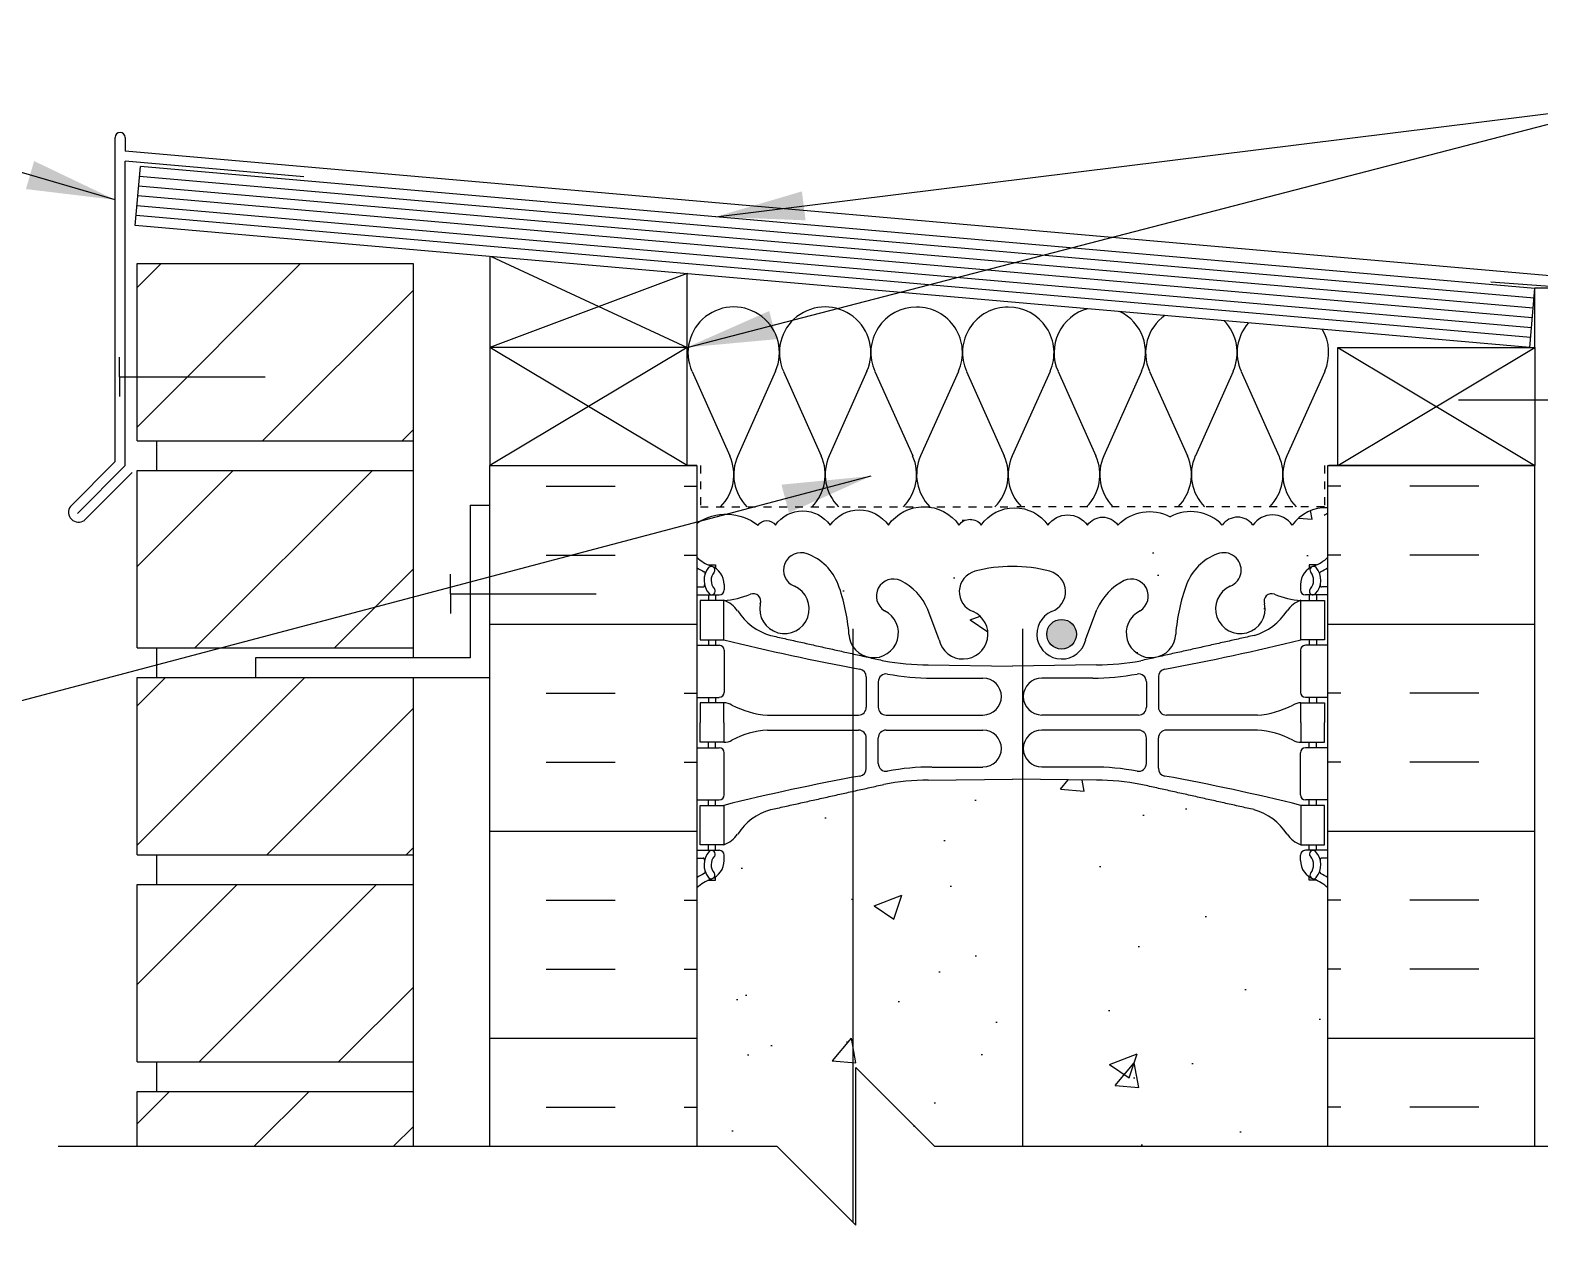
# Model space of a CAD drawing. Header units: inches. Extents: x 75 to 195, y 119 to 202.
# Drawn here: x 156.09 to 175.24, y 186.64 to 202.04 of the extents above; entities that cross this region are included whole.
import ezdxf

# ---------------------------------------------------------------- set-up
doc = ezdxf.new("R2010")
doc.units = ezdxf.units.IN
doc.header["$LTSCALE"] = 0.5
doc.header["$MEASUREMENT"] = 0
doc.linetypes.add('DASHED2', pattern=[0.375, 0.25, -0.125])
for name, color, linetype in [('HATCH', 12, 'Continuous'), ('line25', 2, 'Continuous'), ('LINE3', 3, 'Continuous'), ('LINE50', 5, 'Continuous'), ('LINE9', 9, 'Continuous'), ('TEXT', 4, 'Continuous'), ('Web_Edge', 9, 'Continuous')]:
    doc.layers.add(name, color=color, linetype=linetype)
doc.styles.add('DIM', font='romans.shx', dxfattribs={"width": 0.7})
doc.dimstyles.new('ext_12', dxfattribs={"dimscale": 12, "dimtxt": 0.09375, "dimasz": 0.09375, "dimexe": 0.09375, "dimexo": 0.0625, "dimgap": 0.0625, "dimtad": 1, "dimdec": 1, "dimzin": 3, "dimdsep": 46, "dimlunit": 4, "dimtxsty": 'DIM', "dimcen": 0.09, "dimdle": 0.09375, "dimclrt": 4, "dimadec": 0, "dimazin": 0, "dimtfac": 1, "dimtdec": 1, "dimtmove": 2, "dimatfit": 3, "dimfxl": 1, "dimfrac": 2, "dimtolj": 1, "dimtzin": 0, "dimarcsym": 0})
pattern_1 = [(50, (0, 0), (3.5863, -0.31376), [0.375, -4.125]), (355, (0, 0), (-0.693757, 3.76096), [0.3, -3.3]), (100.4514, (0.299, -0.026), (2.892544, 3.4472), [0.3187, -3.50571]), (46.1842, (0, 1), (5.33621, -0.8276), [0.5625, -6.1875]), (96.6356, (0.4447, 0.931), (4.67331, 4.87059), [0.47805, -5.25857]), (351.1842, (0, 1), (4.67331, 4.87059), [0.45, -4.95]), (21, (0.5, 0.75), (2.984535, -2.013094), [0.375, -4.125]), (326, (0.5, 0.75), (1.216577, 3.62575), [0.3, -3.3]), (71.4514, (0.7487, 0.5822), (4.20111, 1.612656), [0.3187, -3.50571]), (37.5, (0, 0), (0.060799, 1.664469), [0, -3.26, 0, -3.35, 0, -3.3125]), (7.5, (0, 0), (1.315348, 1.972059), [0, -1.91, 0, -3.185, 0, -1.2625]), (327.5, (-1.115, 0), (2.669112, -0.1127744), [0, -1.25, 0, -3.9, 0, -5.175]), (317.5, (-1.615, 0), (2.91593, 0.500525), [0, -1.625, 0, -2.59, 0, -3.675])]

msp = doc.modelspace()

# ---------------------------------------------------------------- hatches: boundary and pattern name
at = {"layer": 'HATCH'}
h = msp.add_hatch(dxfattribs=at)
h.set_pattern_fill('ANSI31', color=256, scale=10, style=0)
h.set_pattern_definition([(45, (159.7533, 197.545), (-0.883883, 0.883883), [])])
h.paths.add_polyline_path([(160.95, 199.083), (157.45, 199.083), (157.45, 196.833), (160.95, 196.833)])
h.paths.add_polyline_path([(160.95, 191.208), (157.45, 191.208), (157.45, 188.958), (160.95, 188.958)])
h.paths.add_polyline_path([(160.95, 188.583), (157.45, 188.583), (157.45, 187.888), (160.95, 187.888)])
h.paths.add_polyline_path([(160.95, 193.833), (158.95, 193.833), (157.45, 193.833), (157.45, 191.583), (160.95, 191.583)])
h.paths.add_polyline_path([(160.95, 196.458), (157.45, 196.458), (157.45, 194.208), (160.95, 194.208)])
h.paths.add_polyline_path([(160.954, 177.451), (157.45, 177.451), (157.45, 175.201), (160.955, 175.201)])
h.paths.add_polyline_path([(160.953, 180.076), (157.45, 180.076), (157.45, 177.826), (160.954, 177.826)])
h.paths.add_polyline_path([(160.952, 182.701), (157.45, 182.701), (157.45, 180.451), (160.953, 180.451)])
h.paths.add_polyline_path([(160.951, 185.388), (157.45, 185.388), (157.45, 183.076), (160.952, 183.076)])
h.paths.add_polyline_path([(160.953, 166.951), (157.45, 166.951), (157.45, 164.701), (160.953, 164.701)])
h.paths.add_polyline_path([(160.954, 169.576), (157.45, 169.576), (157.45, 167.326), (160.953, 167.326)])
h.paths.add_polyline_path([(160.954, 172.201), (157.45, 172.201), (157.45, 169.951), (160.954, 169.951)])
h.paths.add_polyline_path([(160.955, 174.826), (157.45, 174.826), (157.45, 172.576), (160.954, 172.576)])
h.paths.add_polyline_path([(160.953, 164.326), (157.45, 164.326), (157.45, 162.076), (160.953, 162.076)])
h.paths.add_polyline_path([(160.952, 161.701), (157.45, 161.701), (157.45, 159.451), (160.952, 159.451)])
h.paths.add_polyline_path([(160.951, 151.201), (157.45, 151.201), (157.45, 149.329), (160.95, 149.329)])
h.paths.add_polyline_path([(160.951, 153.826), (157.45, 153.826), (157.45, 151.576), (160.951, 151.576)])
h.paths.add_polyline_path([(160.952, 156.451), (157.45, 156.451), (157.45, 154.201), (160.951, 154.201)])
h.paths.add_polyline_path([(160.952, 159.076), (158.912, 159.076), (157.45, 159.076), (157.45, 156.826), (160.952, 156.826)])
h = msp.add_hatch(dxfattribs=at)
h.set_pattern_fill('INSUL', color=256, scale=7, style=0)
h.set_pattern_definition([(0, (-2761.6138, -217.6176), (0, 2.625), []), (0, (-2761.6138, -216.7426), (0, 2.625), [0.875, -0.875]), (0, (-2761.6138, -215.8676), (0, 2.625), [0.875, -0.875])])
h.paths.add_polyline_path([(164.548, 196.52), (161.923, 196.52), (161.923, 187.895), (164.548, 187.895)])
h = msp.add_hatch(dxfattribs=at)
h.set_pattern_fill('INSUL', color=256, scale=7, style=0)
h.set_pattern_definition([(180, (3098.7094, -217.6176), (0, 2.625), []), (180, (3098.7094, -216.7426), (0, 2.625), [0.875, -0.875]), (180, (3098.7094, -215.8676), (0, 2.625), [0.875, -0.875])])
h.paths.add_polyline_path([(175.173, 196.52), (172.548, 196.52), (172.548, 187.895), (175.173, 187.895)])
h = msp.add_hatch(dxfattribs=at)
h.set_pattern_fill('AR-CONC', color=256, scale=0.5)
h.set_pattern_definition(pattern_1)
edge = h.paths.add_edge_path()
edge.add_arc((172.202, 151.8), 0.5, 46.2109, 66.4218)
edge.add_line((172.402, 152.258), (172.312, 152.258))
edge.add_line((172.312, 152.258), (172.312, 152.3))
edge.add_arc((172.452, 152.507), 0.25, 180, 235.9442, ccw=False)
edge.add_line((172.202, 152.507), (172.202, 152.575))
edge.add_arc((172.264, 152.575), 0.0625, 90, 180, ccw=False)
edge.add_line((172.264, 152.637), (172.312, 152.637))
edge.add_line((172.312, 152.637), (172.312, 152.707))
edge.add_line((172.312, 152.707), (172.207, 152.707))
edge.add_arc((172.329, 153.05), 0.364, 212.0424, 250.3387, ccw=False)
edge.add_arc((171.406, 152.439), 0.743, 34.228, 73.8107)
edge.add_spline(control_points=[(171.613, 153.153), (170.176, 153.473)], knot_values=[0, 0, 1, 1], degree=1, periodic=0)
edge.add_arc((169.62, 150.541), 2.984, 79.2546, 90.0995)
edge.add_line((169.614, 153.525), (168.548, 153.541))
edge.add_line((168.548, 153.541), (167.481, 153.525))
edge.add_arc((167.476, 150.541), 2.984, 89.9005, 100.7454)
edge.add_spline(control_points=[(166.92, 153.473), (165.482, 153.153)], knot_values=[0, 0, 1, 1], degree=1, periodic=0)
edge.add_arc((165.69, 152.439), 0.743, 106.1893, 145.772)
edge.add_arc((164.766, 153.05), 0.364, 289.6613, 327.9576, ccw=False)
edge.add_line((164.889, 152.707), (164.784, 152.707))
edge.add_line((164.784, 152.707), (164.784, 152.637))
edge.add_line((164.784, 152.637), (164.831, 152.637))
edge.add_arc((164.831, 152.575), 0.0625, 0, 90, ccw=False)
edge.add_line((164.894, 152.575), (164.894, 152.507))
edge.add_arc((164.644, 152.507), 0.25, 304.0558, 360, ccw=False)
edge.add_line((164.784, 152.3), (164.784, 152.258))
edge.add_line((164.784, 152.258), (164.694, 152.258))
edge.add_arc((164.894, 151.8), 0.5, 113.5782, 133.7891)
edge.add_line((164.548, 152.161), (164.548, 149.329))
edge.add_line((164.548, 149.329), (165.562, 149.329))
edge.add_line((165.562, 149.329), (166.562, 150.329))
edge.add_line((166.562, 150.329), (166.562, 149.329))
edge.add_line((166.562, 149.329), (166.562, 148.329))
edge.add_line((166.562, 148.329), (167.562, 149.329))
edge.add_line((167.562, 149.329), (172.548, 149.329))
edge.add_line((172.548, 149.329), (172.548, 152.161))
h.paths.add_polyline_path([(172.548, 158.388), (172.548, 158.834), (171.918, 158.834), (171.918, 158.946), (172.038, 159.146), (172.038, 160.615, 0.268138), (171.877, 160.763), (165.219, 160.763, 0.268156), (165.058, 160.615), (165.058, 159.146), (165.178, 158.946), (165.178, 158.834), (164.548, 158.834), (164.548, 158.388), (164.548, 156.353, 0.088416), (164.694, 156.256), (164.784, 156.256), (164.784, 156.214, -0.249069), (164.894, 156.007), (164.894, 155.94, -0.414214), (164.831, 155.877), (164.784, 155.877), (164.784, 155.807), (164.889, 155.807, 0.085348), (165.218, 155.883, -0.669601), (165.351, 155.762, 2.087231), (165.785, 155.987, -1), (165.948, 156.396, -0.21345), (166.34, 156.007, -0.069923), (166.477, 155.363, 1.702394), (166.927, 155.675, -0.940793), (167.13, 156.059, -0.173075), (167.476, 155.692), (167.619, 155.305, 1.612474), (168.051, 155.665, -0.734872), (168.074, 156.176, -0.068475), (168.548, 156.238, -0.068475), (169.022, 156.176, -0.734872), (169.045, 155.665, 1.612474), (169.477, 155.305), (169.619, 155.692, -0.173075), (169.965, 156.059, -0.940793), (170.169, 155.675, 1.702394), (170.618, 155.363, -0.069923), (170.755, 156.007, -0.21345), (171.148, 156.396, -1), (171.311, 155.987, 2.087231), (171.745, 155.762, -0.669601), (171.877, 155.883, 0.085348), (172.207, 155.807), (172.312, 155.807), (172.312, 155.877), (172.264, 155.877, -0.414214), (172.202, 155.94), (172.202, 156.007, -0.249069), (172.312, 156.214), (172.312, 156.256), (172.402, 156.256, 0.088416), (172.548, 156.353)])
h.paths.add_polyline_path([(168.472, 162.167, 0.225652), (168.097, 162.542), (165.433, 162.542, 0.225652), (165.058, 162.167), (165.058, 161.326, 0.225652), (165.433, 160.951), (168.097, 160.951, 0.225652), (168.472, 161.326)])
h.paths.add_polyline_path([(168.472, 163.107), (168.472, 163.948, 0.225652), (168.097, 164.323), (165.433, 164.323, 0.225652), (165.058, 163.948), (165.058, 163.107, 0.225652), (165.433, 162.732), (168.097, 162.732, 0.225652)])
h.paths.add_polyline_path([(172.038, 163.948, 0.225652), (171.663, 164.323), (168.999, 164.323, 0.225652), (168.624, 163.948), (168.624, 163.107, 0.225652), (168.999, 162.732), (171.663, 162.732, 0.225652), (172.038, 163.107)])
h.paths.add_polyline_path([(172.038, 162.167, 0.225652), (171.663, 162.542), (168.999, 162.542, 0.225652), (168.624, 162.167), (168.624, 161.326, 0.225652), (168.999, 160.951), (171.663, 160.951, 0.225652), (172.038, 161.326)])
h.paths.add_polyline_path([(172.038, 167.105), (172.138, 167.105), (172.138, 167.135, -0.414214), (172.188, 167.185), (172.314, 167.185), (172.363, 167.335, -0.6), (172.463, 167.335), (172.548, 167.075), (172.548, 167.638), (169.048, 167.638), (169.048, 167.671, 0.086928), (169.017, 167.64, 0.520567), (168.879, 167.64, 0.520567), (168.741, 167.64, 0.520567), (168.342, 167.64, 0.520567), (168.182, 167.64, 0.520567), (167.961, 167.64, 0.520567), (167.68, 167.64, 0.520567), (167.494, 167.64, 0.520567), (167.267, 167.64, 0.507124), (167.048, 167.64, 0.507124), (166.829, 167.64, 0.520567), (166.602, 167.64, 0.520567), (166.415, 167.64, 0.520567), (166.135, 167.64, 0.520567), (165.913, 167.64, 0.520567), (165.753, 167.64, 0.520567), (165.355, 167.64, 0.520567), (165.217, 167.64, 0.520567), (165.079, 167.64, 0.520567), (164.872, 167.64, 0.520567), (164.668, 167.64, 0.498871), (164.548, 167.654), (164.548, 167.075), (164.633, 167.335, -0.6), (164.733, 167.335), (164.782, 167.185), (164.908, 167.185, -0.414214), (164.958, 167.135), (164.958, 167.105), (165.058, 167.105), (165.058, 165.504, -0.380397), (165.351, 165.209, 2.087231), (165.785, 165.433, -1), (165.948, 165.842, -0.21345), (166.34, 165.453, -0.069923), (166.477, 164.809, 1.702394), (166.927, 165.122, -0.940793), (167.13, 165.505, -0.173075), (167.476, 165.138), (167.619, 164.751, 1.612474), (168.051, 165.111, -0.734872), (168.074, 165.622, -0.068475), (168.548, 165.684, -0.068475), (169.022, 165.622, -0.734872), (169.045, 165.111, 1.612474), (169.477, 164.751), (169.619, 165.138, -0.173075), (169.965, 165.505, -0.940793), (170.169, 165.122, 1.702394), (170.618, 164.809, -0.069923), (170.755, 165.453, -0.21345), (171.148, 165.842, -1), (171.311, 165.433, 2.087231), (171.745, 165.209, -0.380392), (172.038, 165.504)])
h.paths.add_polyline_path([(169.048, 175.888), (165.117, 175.888, 0.366745), (164.874, 175.677), (164.874, 174.693), (164.913, 174.693), (164.913, 173.493), (164.548, 173.493), (164.548, 172.743), (164.913, 172.743), (164.913, 171.543), (164.548, 171.543), (164.548, 170.793), (164.913, 170.793), (164.913, 169.593), (164.548, 169.593), (164.548, 168.843), (164.913, 168.843), (164.913, 167.763), (164.548, 167.763), (164.548, 167.654, -0.498871), (164.668, 167.64, -0.520567), (164.872, 167.64, -0.520567), (165.079, 167.64, -0.520567), (165.217, 167.64, -0.520567), (165.355, 167.64, -0.520567), (165.753, 167.64, -0.520567), (165.913, 167.64, -0.520567), (166.135, 167.64, -0.520567), (166.415, 167.64, -0.520567), (166.602, 167.64, -0.520567), (166.829, 167.64, -0.507124), (167.048, 167.64, -0.507124), (167.267, 167.64, -0.520567), (167.494, 167.64, -0.520567), (167.68, 167.64, -0.520567), (167.961, 167.64, -0.520567), (168.182, 167.64, -0.520567), (168.342, 167.64, -0.520567), (168.741, 167.64, -0.520567), (168.879, 167.64, -0.520567), (169.017, 167.64, -0.086928), (169.048, 167.671), (169.048, 167.888)])
h.paths.add_polyline_path([(171.148, 195.4, -1), (171.311, 194.991, 2.087231), (171.745, 194.767, -0.638777), (171.87, 194.89, 0.087457), (172.207, 194.811), (172.312, 194.811), (172.312, 194.881), (172.264, 194.881, -0.414214), (172.202, 194.944), (172.202, 195.011, -0.249069), (172.312, 195.218), (172.312, 195.26), (172.402, 195.26, 0.088416), (172.548, 195.357), (172.548, 195.985, 0.259173), (172.096, 195.766, 0.520567), (171.597, 195.766, 0.520567), (171.21, 195.766, 0.336749), (170.548, 195.871, 0.336749), (169.886, 195.766, 0.520567), (169.499, 195.766, 0.520567), (168.999, 195.766, 0.520567), (168.153, 195.766, 0.520567), (167.871, 195.766, 0.520567), (166.976, 195.766, 0.520567), (166.236, 195.766, 0.520567), (165.543, 195.766, 0.520567), (165.323, 195.766, 0.321585), (164.548, 195.791), (164.548, 195.357, 0.088416), (164.694, 195.26), (164.784, 195.26), (164.784, 195.218, -0.249069), (164.894, 195.011), (164.894, 194.944, -0.414214), (164.831, 194.881), (164.784, 194.881), (164.784, 194.811), (164.889, 194.811, 0.087457), (165.226, 194.89, -0.638777), (165.351, 194.767, 2.087231), (165.785, 194.991, -1), (165.948, 195.4, -0.21345), (166.34, 195.011, -0.068226), (166.476, 194.383, 1.753171), (166.927, 194.679, -0.940793), (167.13, 195.063, -0.173075), (167.476, 194.696), (167.619, 194.309, 1.612474), (168.051, 194.669, -0.734872), (168.074, 195.18, -0.068475), (168.548, 195.242, -0.068475), (169.022, 195.18, -0.734872), (169.045, 194.669, 1.612474), (169.477, 194.309), (169.619, 194.696, -0.173075), (169.965, 195.063, -0.940793), (170.169, 194.679, 1.753171), (170.62, 194.383, -0.068226), (170.755, 195.011, -0.21345)])
h = msp.add_hatch(dxfattribs=at)
h.set_pattern_fill('AR-CONC', color=256, scale=0.5)
h.set_pattern_definition(pattern_1)
edge = h.paths.add_edge_path()
edge.add_arc((172.202, 190.804), 0.5, 46.2109, 66.4218)
edge.add_line((172.402, 191.262), (172.312, 191.262))
edge.add_line((172.312, 191.262), (172.312, 191.304))
edge.add_arc((172.452, 191.511), 0.25, 180, 235.9442, ccw=False)
edge.add_line((172.202, 191.511), (172.202, 191.579))
edge.add_arc((172.264, 191.579), 0.0625, 90, 180, ccw=False)
edge.add_line((172.264, 191.641), (172.312, 191.641))
edge.add_line((172.312, 191.641), (172.312, 191.711))
edge.add_line((172.312, 191.711), (172.207, 191.711))
edge.add_arc((172.329, 192.054), 0.364, 214.9775, 250.3387, ccw=False)
edge.add_arc((171.406, 191.443), 0.743, 32.7919, 73.8107)
edge.add_spline(control_points=[(171.613, 192.157), (170.176, 192.477)], knot_values=[0, 0, 1, 1], degree=1, periodic=0)
edge.add_arc((169.62, 189.546), 2.984, 79.2546, 90.0995)
edge.add_line((169.614, 192.529), (168.548, 192.545))
edge.add_line((168.548, 192.545), (167.481, 192.529))
edge.add_arc((167.476, 189.546), 2.984, 89.9005, 100.7454)
edge.add_spline(control_points=[(166.92, 192.477), (165.482, 192.157)], knot_values=[0, 0, 1, 1], degree=1, periodic=0)
edge.add_arc((165.69, 191.443), 0.743, 106.1893, 147.2081)
edge.add_arc((164.766, 192.054), 0.364, 289.6613, 325.0225, ccw=False)
edge.add_line((164.889, 191.711), (164.784, 191.711))
edge.add_line((164.784, 191.711), (164.784, 191.641))
edge.add_line((164.784, 191.641), (164.831, 191.641))
edge.add_arc((164.831, 191.579), 0.0625, 0, 90, ccw=False)
edge.add_line((164.894, 191.579), (164.894, 191.511))
edge.add_arc((164.644, 191.511), 0.25, 304.0558, 360, ccw=False)
edge.add_line((164.784, 191.304), (164.784, 191.262))
edge.add_line((164.784, 191.262), (164.694, 191.262))
edge.add_arc((164.894, 190.804), 0.5, 113.5782, 133.7891)
edge.add_line((164.548, 191.165), (164.548, 187.888))
edge.add_line((164.548, 187.888), (165.562, 187.888))
edge.add_line((165.562, 187.888), (166.562, 186.888))
edge.add_line((166.562, 186.888), (166.562, 188.888))
edge.add_line((166.562, 188.888), (167.562, 187.888))
edge.add_line((167.562, 187.888), (172.548, 187.888))
edge.add_line((172.548, 187.888), (172.548, 191.165))
at = {"layer": 'LINE3'}
h = msp.add_hatch(color=256, dxfattribs=at)
h.paths.add_polyline_path([(169.356, 194.416, 0.831395), (168.987, 194.416)])
h.paths.add_polyline_path([(169.359, 194.382, 0.045935), (169.356, 194.416), (168.987, 194.416, 0.045935), (168.984, 194.382, 1)])

# ---------------------------------------------------------------- linework, layer by layer
at = {"layer": 'HATCH'}
for p, q in [((157.173, 196.572), (157.173, 200.683)), ((157.298, 200.683), (157.298, 200.507)), ((176.264, 198.847), (157.298, 200.507)), ((157.298, 196.52), (157.298, 200.381)), ((159.563, 200.183), (157.298, 200.381)), ((175.151, 198.518), (157.47, 200.065)), ((175.162, 198.642), (157.481, 200.189)), ((175.14, 198.393), (157.459, 199.94)), ((175.118, 198.144), (157.437, 199.691)), ((175.129, 198.269), (157.448, 199.816)), ((161.938, 199.172), (164.423, 198.02)), ((164.423, 198.955), (161.923, 198.02)), ((175.923, 198.754), (174.616, 198.845)), ((164.423, 196.52), (161.923, 198.02)), ((164.423, 198.02), (161.923, 196.52)), ((172.673, 196.52), (175.173, 198.02)), ((172.673, 198.02), (175.173, 196.52)), ((164.486, 197.716), (164.965, 196.643)), ((165.545, 197.717), (165.066, 196.643)), ((165.645, 197.716), (166.124, 196.643)), ((166.704, 197.717), (166.225, 196.643)), ((166.804, 197.716), (167.284, 196.643)), ((167.864, 197.716), (167.385, 196.643)), ((167.965, 197.716), (168.445, 196.643)), ((169.025, 197.716), (168.546, 196.643)), ((169.127, 197.716), (169.606, 196.643)), ((170.186, 197.716), (169.707, 196.643)), ((170.288, 197.716), (170.767, 196.643)), ((171.347, 197.716), (170.868, 196.643)), ((171.449, 197.716), (171.928, 196.643)), ((172.508, 197.716), (172.029, 196.643)), ((157.173, 196.572), (156.604, 196.003)), ((157.298, 196.52), (156.693, 195.914)), ((157.386, 196.431), (156.781, 195.826))]:
    msp.add_line(p, q, dxfattribs=at)
at = {"layer": 'HATCH', "color": 6, "linetype": 'DASHED2', "ltscale": 0.5}
for points in [[(163.235, 196.52), (164.592, 196.52), (164.592, 195.999), (168.548, 195.999)], [(173.86, 196.52), (172.504, 196.52), (172.504, 195.999), (168.548, 195.999)]]:
    msp.add_lwpolyline(points, dxfattribs=at)
at = {"layer": 'HATCH'}
for points in [[(164.548, 195.791, -0.321585), (165.323, 195.766, -0.520567), (165.543, 195.766, -0.520567), (166.236, 195.766, -0.520567), (166.976, 195.766, -0.520567), (167.871, 195.766, -0.520567), (168.153, 195.766, -0.520567), (168.999, 195.766, -0.520567), (169.499, 195.766, -0.520567), (169.886, 195.766, -0.336749), (170.548, 195.871)], [(172.548, 195.985, 0.259173), (172.096, 195.766, 0.520567), (171.597, 195.766, 0.520567), (171.21, 195.766, 0.336749), (170.548, 195.871)]]:
    msp.add_lwpolyline(points, format="xyb", dxfattribs=at)
for centre, radius, start, end in [((157.235, 200.683), 0.0625, 0, 180), ((165.015, 197.953), 0.58, 335.9664, 204.0694), ((166.174, 197.953), 0.58, 335.9664, 204.0694), ((167.33, 197.953), 0.577, 89.6769, 204.2169), ((167.338, 197.953), 0.577, 335.7834, 90.4023), ((168.492, 197.953), 0.577, 89.5977, 204.2166), ((168.499, 197.953), 0.577, 335.7831, 90.3231), ((169.653, 197.953), 0.577, 105.0351, 204.2166), ((169.66, 197.953), 0.577, 335.7831, 64.7825), ((170.814, 197.953), 0.577, 125.1758, 204.2166), ((170.821, 197.953), 0.577, 335.7831, 44.7269), ((171.975, 197.953), 0.577, 138.9384, 204.2166), ((171.982, 197.953), 0.577, 335.7831, 30.9838), ((164.436, 196.407), 0.58, 315.3149, 24.0694), ((165.595, 196.407), 0.58, 155.9664, 224.6851), ((165.595, 196.407), 0.58, 315.3149, 24.0694), ((166.755, 196.407), 0.58, 155.9664, 224.6851), ((166.754, 196.407), 0.58, 315.3149, 24.0694), ((167.914, 196.407), 0.58, 155.9306, 224.6851), ((167.915, 196.407), 0.58, 315.3149, 24.0694), ((169.075, 196.407), 0.58, 155.9306, 224.6851), ((169.077, 196.407), 0.58, 315.3149, 24.0694), ((170.236, 196.407), 0.58, 155.9306, 224.6851), ((170.238, 196.407), 0.58, 315.3149, 24.0694), ((171.397, 196.407), 0.58, 155.9306, 224.6851), ((171.399, 196.407), 0.58, 315.3149, 24.0694), ((172.558, 196.407), 0.58, 155.9306, 224.6851), ((156.708, 195.93), 0.127, 144.7902, 305.2098), ((165.595, 196.407), 0.58, 270, 270.0458), ((165.595, 196.407), 0.58, 269.9771, 270), ((167.913, 196.407), 0.58, 270, 273.6965), ((167.915, 196.407), 0.58, 280.1122, 281.3565), ((172.232, 196.407), 0.58, 297.6798, 302.977)]:
    msp.add_arc(centre, radius, start, end, dxfattribs=at)
at = {"layer": 'line25'}
for p, q in [((157.427, 199.567), (157.492, 200.314)), ((175.172, 198.767), (157.492, 200.314)), ((175.107, 198.02), (157.427, 199.567)), ((157.45, 196.833), (157.45, 199.083)), ((157.45, 199.083), (160.95, 199.083)), ((160.95, 199.083), (160.95, 194.083)), ((161.923, 199.173), (161.923, 196.52)), ((164.423, 196.52), (164.423, 198.955)), ((175.107, 198.02), (175.172, 198.767)), ((175.173, 198.02), (175.173, 198.771)), ((175.673, 198.771), (175.173, 198.771)), ((164.423, 198.02), (161.923, 198.02)), ((157.45, 196.833), (160.95, 196.833)), ((157.7, 196.458), (157.7, 196.833)), ((157.7, 196.458), (157.7, 196.833)), ((157.45, 194.208), (157.45, 196.458)), ((157.45, 196.458), (160.95, 196.458)), ((161.923, 196.52), (164.423, 196.52)), ((164.548, 196.52), (164.423, 196.52)), ((164.548, 196.52), (164.548, 187.888)), ((172.548, 196.52), (172.673, 196.52)), ((172.548, 187.888), (172.548, 196.52)), ((157.45, 194.208), (160.95, 194.208)), ((157.7, 193.833), (157.7, 194.208)), ((157.45, 191.583), (157.45, 193.833)), ((157.45, 193.833), (160.95, 193.833)), ((160.95, 193.833), (160.95, 187.888)), ((157.45, 191.583), (160.95, 191.583)), ((157.7, 191.208), (157.7, 191.583)), ((157.45, 188.958), (157.45, 191.208)), ((157.45, 191.208), (160.95, 191.208)), ((157.45, 188.958), (160.95, 188.958)), ((157.7, 188.583), (157.7, 188.958)), ((157.45, 187.888), (157.45, 188.583)), ((157.45, 188.583), (160.95, 188.583))]:
    msp.add_line(p, q, dxfattribs=at)
msp.add_lwpolyline([(175.173, 198.02), (175.173, 196.52), (172.673, 196.52), (172.673, 198.02)], close=True, dxfattribs=at)
at = {"layer": 'LINE3'}
for p, q in [((166.525, 194.451), (166.525, 186.925)), ((168.677, 194.451), (168.677, 187.888))]:
    msp.add_line(p, q, dxfattribs=at)
msp.add_circle((169.172, 194.382), 0.188, dxfattribs=at)
at = {"layer": 'LINE50'}
for p, q in [((161.923, 196.52), (164.548, 196.52)), ((161.923, 187.888), (161.923, 196.52)), ((172.548, 196.52), (175.173, 196.52)), ((175.173, 187.888), (175.173, 196.52))]:
    msp.add_line(p, q, dxfattribs=at)
at = {"layer": 'LINE9'}
for p, q in [((157.229, 197.645), (157.229, 197.895)), ((157.229, 197.645), (159.075, 197.645)), ((157.229, 197.645), (157.229, 197.395)), ((176.051, 197.349), (174.205, 197.349)), ((161.673, 196.02), (161.673, 194.083)), ((161.673, 196.02), (161.923, 196.02)), ((161.423, 194.895), (161.423, 195.145)), ((161.423, 194.895), (163.269, 194.895)), ((161.423, 194.895), (161.423, 194.645)), ((161.673, 194.083), (158.95, 194.083)), ((158.95, 194.083), (158.95, 193.833)), ((158.95, 193.833), (161.923, 193.833)), ((166.562, 186.888), (166.562, 188.888)), ((167.562, 187.888), (166.562, 188.888)), ((156.45, 187.888), (165.562, 187.888)), ((165.562, 187.888), (166.562, 186.888)), ((167.562, 187.888), (176.673, 187.888))]:
    msp.add_line(p, q, dxfattribs=at)
at = {"layer": 'Web_Edge'}
for p, q in [((164.694, 195.26), (164.784, 195.26)), ((164.784, 195.26), (164.784, 195.218)), ((172.402, 195.26), (172.312, 195.26)), ((172.312, 195.26), (172.312, 195.218)), ((164.548, 194.981), (164.626, 194.981)), ((164.548, 194.881), (164.831, 194.881)), ((164.694, 194.881), (164.694, 194.811)), ((164.784, 194.881), (164.784, 194.811)), ((164.894, 195.011), (164.894, 194.944)), ((172.202, 195.011), (172.202, 194.944)), ((172.548, 194.881), (172.264, 194.881)), ((172.312, 194.881), (172.312, 194.811)), ((172.402, 194.881), (172.402, 194.811)), ((172.548, 194.981), (172.47, 194.981)), ((167.619, 194.309), (167.476, 194.696)), ((169.477, 194.309), (169.619, 194.696)), ((164.694, 194.311), (164.694, 194.241)), ((164.784, 194.311), (164.784, 194.241)), ((172.312, 194.311), (172.312, 194.241)), ((172.402, 194.311), (172.402, 194.241)), ((164.548, 194.241), (164.831, 194.241)), ((164.894, 194.179), (164.894, 193.644)), ((172.202, 194.179), (172.202, 193.644)), ((172.548, 194.241), (172.264, 194.241)), ((167.481, 193.993), (168.548, 193.977)), ((169.614, 193.993), (168.548, 193.977)), ((166.696, 193.841), (166.696, 193.457)), ((166.848, 193.779), (166.848, 193.457)), ((167.529, 193.825), (168.175, 193.825)), ((169.567, 193.825), (168.92, 193.825)), ((170.247, 193.779), (170.247, 193.457)), ((170.4, 193.841), (170.4, 193.457)), ((164.548, 193.581), (164.831, 193.581)), ((164.694, 193.581), (164.694, 193.511)), ((164.784, 193.581), (164.784, 193.511)), ((172.548, 193.581), (172.264, 193.581)), ((172.312, 193.581), (172.312, 193.511)), ((172.402, 193.581), (172.402, 193.511)), ((165.442, 193.356), (166.596, 193.357)), ((166.948, 193.357), (168.175, 193.357)), ((170.147, 193.357), (168.92, 193.357)), ((171.654, 193.356), (170.5, 193.357)), ((165.442, 193.167), (166.596, 193.166)), ((166.948, 193.166), (168.175, 193.166)), ((170.147, 193.166), (168.92, 193.166)), ((171.654, 193.167), (170.5, 193.166)), ((164.548, 192.941), (164.831, 192.941)), ((164.694, 192.941), (164.694, 193.011)), ((164.784, 192.941), (164.784, 193.011)), ((166.696, 192.681), (166.696, 193.066)), ((166.848, 192.743), (166.848, 193.066)), ((170.247, 192.743), (170.247, 193.066)), ((170.4, 192.681), (170.4, 193.066)), ((172.548, 192.941), (172.264, 192.941)), ((172.312, 192.941), (172.312, 193.011)), ((172.402, 192.941), (172.402, 193.011)), ((164.894, 192.344), (164.894, 192.879)), ((172.202, 192.344), (172.202, 192.879)), ((167.529, 192.697), (168.175, 192.697)), ((169.567, 192.697), (168.92, 192.697)), ((167.481, 192.529), (168.548, 192.545)), ((169.614, 192.529), (168.548, 192.545)), ((164.548, 192.281), (164.831, 192.281)), ((164.694, 192.211), (164.694, 192.281)), ((164.784, 192.211), (164.784, 192.281)), ((172.548, 192.281), (172.264, 192.281)), ((172.312, 192.211), (172.312, 192.281)), ((172.402, 192.211), (172.402, 192.281)), ((164.548, 191.641), (164.831, 191.641)), ((164.694, 191.641), (164.694, 191.711)), ((164.784, 191.641), (164.784, 191.711)), ((172.548, 191.641), (172.264, 191.641)), ((172.312, 191.641), (172.312, 191.711)), ((172.402, 191.641), (172.402, 191.711)), ((164.548, 191.541), (164.626, 191.541)), ((164.894, 191.511), (164.894, 191.579)), ((172.202, 191.511), (172.202, 191.579)), ((172.548, 191.541), (172.47, 191.541)), ((164.694, 191.262), (164.784, 191.262)), ((164.784, 191.262), (164.784, 191.304)), ((172.312, 191.262), (172.312, 191.304)), ((172.402, 191.262), (172.312, 191.262))]:
    msp.add_line(p, q, dxfattribs=at)
for points in [[(164.589, 194.311), (164.889, 194.311), (164.889, 194.811), (164.589, 194.811)], [(172.507, 194.311), (172.207, 194.311), (172.207, 194.811), (172.507, 194.811)], [(164.589, 192.211), (164.889, 192.211), (164.889, 191.711), (164.589, 191.711)], [(172.507, 192.211), (172.207, 192.211), (172.207, 191.711), (172.507, 191.711)]]:
    msp.add_lwpolyline(points, close=True, dxfattribs=at)
for points in [[(164.889, 193.261), (164.889, 193.511), (164.589, 193.511), (164.589, 193.261)], [(172.207, 193.261), (172.207, 193.511), (172.507, 193.511), (172.507, 193.261)], [(164.889, 193.261), (164.889, 193.011), (164.589, 193.011), (164.589, 193.261)], [(172.207, 193.261), (172.207, 193.011), (172.507, 193.011), (172.507, 193.261)]]:
    msp.add_lwpolyline(points, dxfattribs=at)
for centre, radius, start, end in [((164.894, 195.718), 0.5, 226.2109, 250.5288), ((164.73, 195.197), 0.045, 321.448, 139.1879), ((164.644, 195.011), 0.25, 0, 70.5288), ((165.866, 195.196), 0.22, 68.1963, 248.1963), ((165.709, 194.767), 0.677, 21.1239, 69.3197), ((168.536, 193.488), 1.754, 89.6229, 105.2918), ((168.559, 193.488), 1.754, 74.7082, 90.3771), ((171.386, 194.767), 0.677, 110.6803, 158.8761), ((171.229, 195.196), 0.22, 291.8037, 111.8037), ((172.452, 195.011), 0.25, 109.4712, 180), ((172.366, 195.197), 0.045, 40.8121, 218.552), ((172.202, 195.718), 0.5, 289.4712, 313.7891), ((164.894, 195.718), 0.6, 234.7832, 245.0748), ((164.888, 195.066), 0.25, 140.1145, 222.4609), ((164.632, 195.155), 0.021, 343.464, 63.9957), ((164.888, 195.066), 0.16, 140.0001, 222.4609), ((167.04, 194.865), 0.217, 65.5264, 238.537), ((166.79, 194.395), 0.75, 23.6938, 62.9705), ((168.142, 194.921), 0.268, 104.7892, 250.0338), ((168.954, 194.921), 0.268, 289.9662, 75.2108), ((170.306, 194.395), 0.75, 117.0295, 156.3062), ((170.055, 194.865), 0.217, 301.463, 114.4736), ((172.208, 195.066), 0.16, 317.5391, 39.9999), ((172.208, 195.066), 0.25, 317.5391, 39.8855), ((172.464, 195.155), 0.021, 116.0043, 196.536), ((172.202, 195.718), 0.6, 294.9252, 305.2168), ((164.626, 195.001), 0.0196, 269.4032, 15.4901), ((164.736, 194.927), 0.045, 222.4609, 42.4609), ((164.831, 194.944), 0.0625, 270, 0), ((164.834, 195.807), 0.997, 273.1538, 293.1467), ((165.26, 194.799), 0.0968, 340.1551, 110.4331), ((165.658, 194.704), 0.314, 168.5886, 66.1916), ((164.118, 194.202), 2.365, 4.3895, 20.0015), ((172.977, 194.202), 2.365, 159.9985, 175.6105), ((171.438, 194.704), 0.314, 113.8084, 11.4114), ((171.836, 194.799), 0.0968, 69.5669, 199.8449), ((172.262, 195.807), 0.997, 246.8533, 266.8462), ((172.264, 194.944), 0.0625, 180, 270), ((172.359, 194.927), 0.045, 137.5391, 317.5391), ((172.47, 195.001), 0.0196, 164.5099, 270.5968), ((164.766, 194.469), 0.364, 34.9775, 70.3387), ((165.69, 195.08), 0.743, 212.7919, 253.8107), ((166.789, 194.398), 0.314, 182.7357, 63.9348), ((167.924, 194.382), 0.314, 193.4146, 66.1916), ((169.172, 194.382), 0.314, 113.8084, 346.5854), ((170.306, 194.398), 0.314, 116.0652, 357.2643), ((171.406, 195.08), 0.743, 286.1893, 327.2081), ((172.329, 194.469), 0.364, 109.6613, 145.0225), ((171.697, 221.732), 28.253, 256.0552, 259.6343), ((165.398, 221.732), 28.253, 280.3657, 283.9448), ((164.831, 194.179), 0.0625, 0, 90), ((172.264, 194.179), 0.0625, 90, 180), ((166.596, 193.841), 0.1, 360, 79.6343), ((167.476, 196.977), 2.984, 259.2546, 270.0995), ((169.62, 196.977), 2.984, 269.9005, 280.7454), ((170.5, 193.841), 0.1, 100.3657, 180), ((166.948, 193.779), 0.1, 79.2546, 180), ((167.523, 196.809), 2.984, 259.2546, 270.0995), ((168.175, 193.591), 0.234, 270, 90), ((168.92, 193.591), 0.234, 90, 270), ((169.572, 196.809), 2.984, 269.9005, 280.7454), ((170.147, 193.779), 0.1, 0, 100.7454), ((164.831, 193.644), 0.0625, 270, 0), ((172.264, 193.644), 0.0625, 180, 270), ((164.885, 193.293), 0.219, 60.4937, 88.92), ((165.526, 194.512), 1.16, 242.5844, 265.8032), ((166.596, 193.457), 0.1, 270.0388, 360), ((166.948, 193.457), 0.1, 180, 270), ((170.147, 193.457), 0.1, 270, 0), ((170.5, 193.457), 0.1, 180, 269.9612), ((171.569, 194.512), 1.16, 274.1968, 297.4156), ((172.211, 193.293), 0.219, 91.08, 119.5063), ((165.526, 192.01), 1.16, 94.1968, 117.4156), ((166.596, 193.066), 0.1, 0, 89.9612), ((166.948, 193.066), 0.1, 90, 180), ((168.175, 192.932), 0.234, 270, 90), ((168.92, 192.932), 0.234, 90, 270), ((170.147, 193.066), 0.1, 0, 90), ((170.5, 193.066), 0.1, 90.0388, 180), ((171.569, 192.01), 1.16, 62.5844, 85.8032), ((164.831, 192.879), 0.0625, 0, 90), ((164.885, 193.23), 0.219, 271.08, 299.5063), ((172.211, 193.23), 0.219, 240.4937, 268.92), ((172.264, 192.879), 0.0625, 90, 180), ((171.697, 164.791), 28.253, 100.3657, 103.9448), ((166.596, 192.681), 0.1, 280.3657, 0), ((166.948, 192.743), 0.1, 180, 280.7454), ((167.523, 189.713), 2.984, 89.9005, 100.7454), ((169.572, 189.713), 2.984, 79.2546, 90.0995), ((170.147, 192.743), 0.1, 259.2546, 0), ((170.5, 192.681), 0.1, 180, 259.6343), ((165.398, 164.791), 28.253, 76.0552, 79.6343), ((167.476, 189.546), 2.984, 89.9005, 100.7454), ((169.62, 189.546), 2.984, 79.2546, 90.0995), ((164.831, 192.344), 0.0625, 270, 0), ((172.264, 192.344), 0.0625, 180, 270), ((165.69, 191.443), 0.743, 106.1893, 147.2081), ((171.406, 191.443), 0.743, 32.7919, 73.8107), ((164.766, 192.054), 0.364, 289.6613, 325.0225), ((172.329, 192.054), 0.364, 214.9775, 250.3387), ((164.888, 191.457), 0.25, 137.5391, 219.8855), ((164.736, 191.595), 0.045, 317.5391, 137.5391), ((164.831, 191.579), 0.0625, 360, 90), ((172.264, 191.579), 0.0625, 90, 180), ((172.359, 191.595), 0.045, 42.4609, 222.4609), ((172.208, 191.457), 0.25, 320.1145, 42.4609), ((164.626, 191.522), 0.0196, 344.5099, 90.5968), ((164.644, 191.511), 0.25, 289.4712, 360), ((164.888, 191.457), 0.16, 137.5391, 219.9999), ((172.452, 191.511), 0.25, 180, 250.5288), ((172.208, 191.457), 0.16, 320.0001, 42.4609), ((172.47, 191.522), 0.0196, 89.4032, 195.4901), ((164.894, 190.804), 0.6, 114.9252, 125.2168), ((164.894, 190.804), 0.5, 109.4712, 133.7891), ((164.632, 191.367), 0.021, 296.0043, 16.536), ((164.73, 191.326), 0.045, 220.8121, 38.552), ((172.366, 191.326), 0.045, 141.448, 319.1879), ((172.202, 190.804), 0.5, 46.2109, 70.5288), ((172.464, 191.367), 0.021, 163.464, 243.9957), ((172.202, 190.804), 0.6, 54.7832, 65.0748)]:
    msp.add_arc(centre, radius, start, end, dxfattribs=at)
for points in [[(165.482, 194.366), (166.92, 194.045)], [(171.613, 194.366), (170.176, 194.045)], [(165.482, 192.157), (166.92, 192.477)], [(171.613, 192.157), (170.176, 192.477)]]:
    msp.add_open_spline(points, degree=1, dxfattribs=at)

# ---------------------------------------------------------------- leaders
at = {"layer": 'TEXT'}
for points, override in [([(157.173, 199.891), (149.77, 202.043), (147.209, 202.043)], {"dimgap": 0.0625, "dimtad": 0}), ([(164.423, 198.02), (176.342, 201.112)], {"dimgap": 0.0625, "dimtad": 0}), ([(164.786, 199.676), (176.342, 201.112), (181.43, 201.112)], {"dimgap": 0.0625, "dimtad": 0}), ([(166.755, 196.388), (155.006, 193.277), (150.766, 193.277)], {"dimtad": 0})]:
    msp.add_leader(points, dimstyle='ext_12', override=override, dxfattribs=at)

doc.saveas('drawing.dxf')
